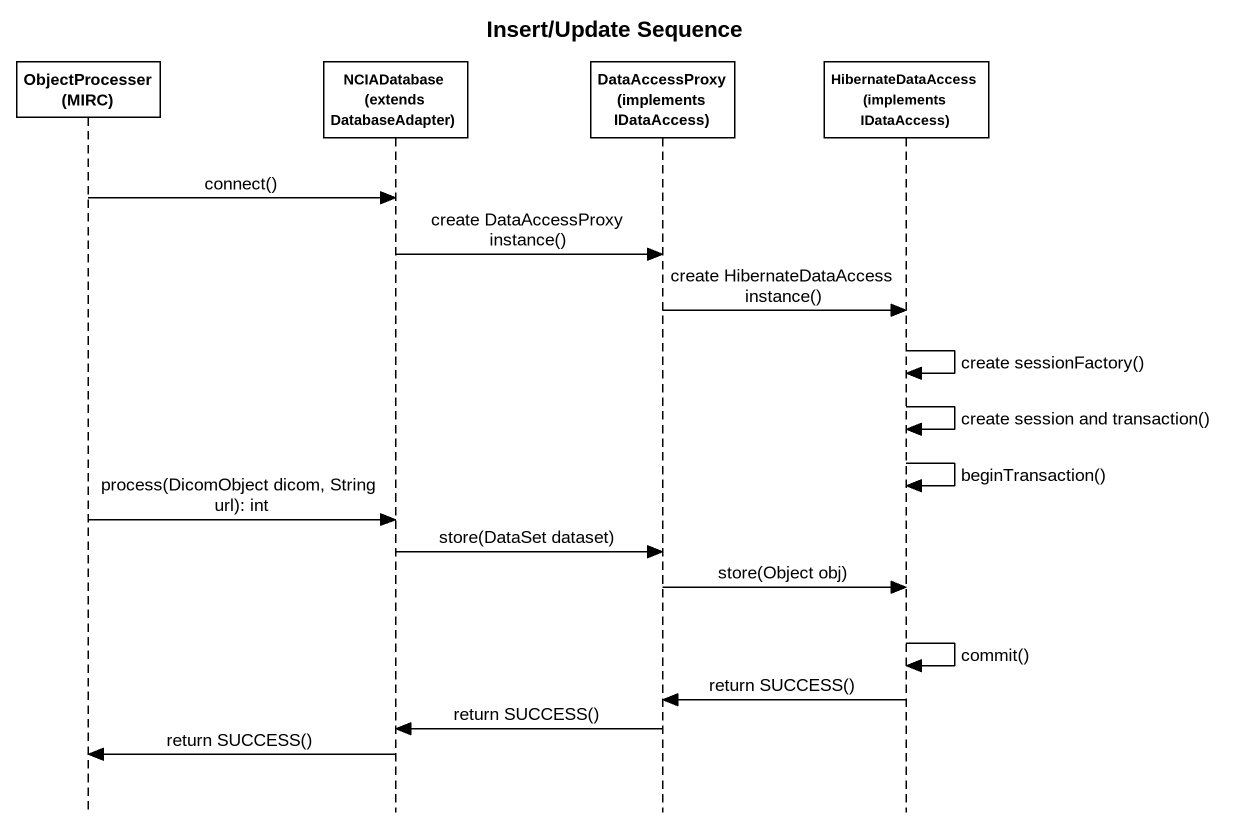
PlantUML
@startuml
title Insert/Update Sequence
hide footbox
participant "ObjectProcesser (MIRC)" as ObjectProcesser_MIRC
participant "NCIADatabase (extends DatabaseAdapter)" as NCIADatabase_extends
participant "DataAccessProxy (implements IDataAccess)" as DataAccessProxy_implements
participant "HibernateDataAccess (implements IDataAccess)" as HibernateDataAccess

ObjectProcesser_MIRC -> NCIADatabase_extends : connect()
NCIADatabase_extends -> DataAccessProxy_implements : create DataAccessProxy instance()
DataAccessProxy_implements -> HibernateDataAccess : create HibernateDataAccess instance()
HibernateDataAccess -> HibernateDataAccess : create sessionFactory()
HibernateDataAccess -> HibernateDataAccess : create session and transaction()
HibernateDataAccess -> HibernateDataAccess : beginTransaction()
ObjectProcesser_MIRC -> NCIADatabase_extends : process(DicomObject dicom, String url): int
NCIADatabase_extends -> DataAccessProxy_implements : store(DataSet dataset)
DataAccessProxy_implements -> HibernateDataAccess : store(Object obj)
HibernateDataAccess -> HibernateDataAccess : commit()
HibernateDataAccess -> DataAccessProxy_implements : return SUCCESS()
DataAccessProxy_implements -> NCIADatabase_extends : return SUCCESS()
NCIADatabase_extends -> ObjectProcesser_MIRC : return SUCCESS()
@enduml
